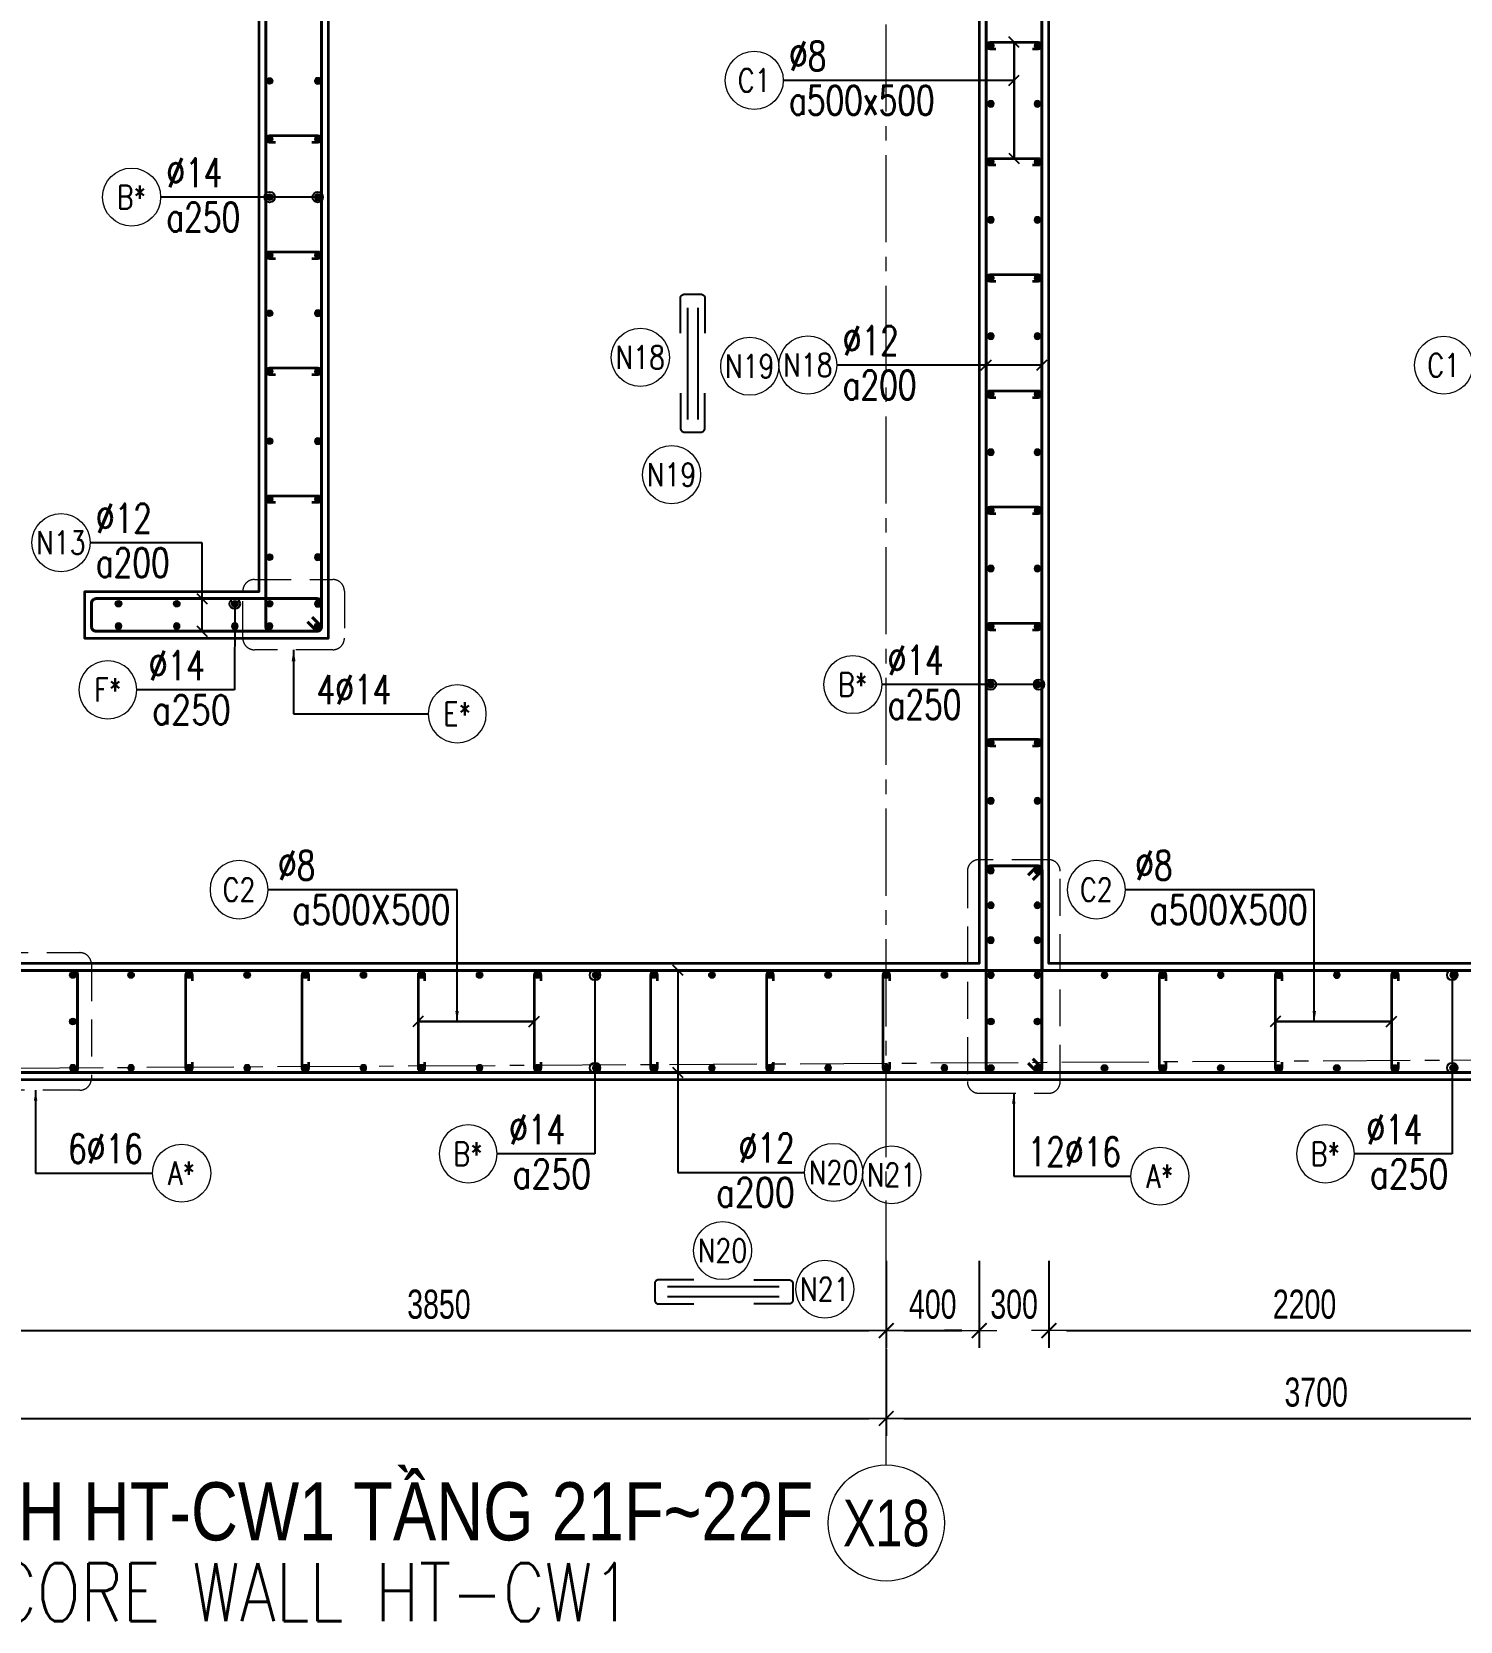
# Model space of a CAD drawing. Header units: millimetres. Extents: x 944027 to 981803, y -83026 to 82675.
# Drawn here: x 953795 to 959941, y -34838 to -27997 of the extents above; entities that cross this region are included whole.
import ezdxf
from ezdxf.enums import TextEntityAlignment as Align

# ---------------------------------------------------------------- set-up
doc = ezdxf.new("R2010")
doc.units = ezdxf.units.MM
doc.header["$MEASUREMENT"] = 0
for name, pattern in [('HIDDEN', [9.525, 6.35, -3.175]), ('HIDDEN2', [4.7625, 3.175, -1.5875]), ('HT_Dim Grid$0$CENTER2', [1.125, 0.75, -0.125, 0.125, -0.125]), ('HT_Grid$0$CENTER2', [1.125, 0.75, -0.125, 0.125, -0.125])]:
    doc.linetypes.add(name, pattern=pattern)
doc.layers.get('0').update_dxf_attribs({"lineweight": 20})
doc.layers.get('Defpoints').update_dxf_attribs({"color": 151, "lineweight": 9})
doc.layers.add('Hidden', color=9, linetype='HIDDEN')
doc.layers.add('Ligature', color=1, linetype='Continuous')
for name, color, linetype, lineweight in [('HT_Dim Grid$0$NDC_S_AXIS', 5, 'HT_Dim Grid$0$CENTER2', 13), ('HT_Dim Grid$0$NDC_S_SYMBOL', 1, 'Continuous', 15), ('HT_Dim Grid$0$NDC_S_TEXT SYMBOL', 7, 'Continuous', 20), ('HT_Grid$0$NDC_S_AXIS', 5, 'HT_Grid$0$CENTER2', 13), ('KC-LEADER', 153, 'Continuous', 18), ('KC-THEP', 6, 'Continuous', 40), ('NDC_S_ANNO', 7, 'Continuous', 20), ('NDC_S_DIM', 1, 'Continuous', 15), ('NDC_S_ENG TITLE', 3, 'Continuous', 20), ('NDC_S_HIDDEN', 8, 'HIDDEN2', 13), ('NDC_S_LEADER', 1, 'Continuous', 15), ('NDC_S_REBAR', 4, 'Continuous', 35), ('NDC_S_STIRRUP', 4, 'Continuous', 40), ('NDC_S_TEXT SYMBOL', 7, 'Continuous', 20), ('NDC_S_VN TEXT', 7, 'Continuous', 20), ('NDC_S_VN TITLE', 6, 'Continuous', 35), ('NDC_S_WALL', 6, 'Continuous', 35)]:
    doc.layers.add(name, color=color, linetype=linetype, lineweight=lineweight)
doc.styles.add('HT_Dim Grid$0$NDC_ANNO', font='', dxfattribs={"width": 0.8})
doc.styles.add('NDC_ANNO', font='', dxfattribs={"width": 0.8})
doc.styles.add('NDC_ARIAL', font='arial.ttf', dxfattribs={"width": 0.85})
doc.styles.add('NDC_DIM', font='', dxfattribs={"width": 0.75})
doc.styles.add('NDC_EN TXT', font='romans.shx', dxfattribs={"width": 0.8})
doc.styles.add('NDC_VIE TXT', font='arial.ttf', dxfattribs={"width": 0.8})
doc.styles.get('HT_Dim Grid$0$NDC_ANNO').set_extended_font_data('Dotum')
doc.styles.get('NDC_ANNO').set_extended_font_data('Dotum')
doc.styles.get('NDC_DIM').set_extended_font_data('Dotum')
doc.dimstyles.new('NDC_1-50', dxfattribs={"dimscale": 50, "dimtxt": 2.5, "dimasz": 1, "dimexe": 1.5, "dimexo": 0, "dimgap": 0.8, "dimtad": 1, "dimdec": 0, "dimdsep": 46, "dimtxsty": 'NDC_ARIAL', "dimblk": 'DIMMARK', "dimcen": 49999.938995, "dimdle": 1.5, "dimclrd": 1, "dimclre": 1, "dimclrt": 3, "dimadec": 0, "dimazin": 0, "dimtfac": 1, "dimtdec": 0, "dimtix": 1, "dimtmove": 2, "dimatfit": 3, "dimfxl": 1, "dimarcsym": 0})
doc.dimstyles.new('NDC_dim_30', dxfattribs={"dimscale": 30, "dimtxt": 2.5, "dimasz": 1.5, "dimexe": 1.5, "dimexo": 2.5, "dimgap": 1, "dimtad": 1, "dimdec": 0, "dimzin": 0, "dimdsep": 46, "dimtxsty": 'NDC_DIM', "dimblk": 'DIMMARK', "dimcen": 0.09, "dimdle": 1.2, "dimclrd": 1, "dimclre": 1, "dimclrt": 3, "dimadec": 0, "dimazin": 0, "dimtfac": 1, "dimtdec": 0, "dimtix": 1, "dimtofl": 0, "dimtmove": 0, "dimatfit": 3, "dimfxl": 6, "dimfxlon": 1, "dimtolj": 1, "dimtzin": 0, "dimarcsym": 0})
doc.dimstyles.new('NDC_dim_50', dxfattribs={"dimscale": 50, "dimtxt": 2.5, "dimasz": 1.5, "dimexe": 1.5, "dimexo": 2.5, "dimgap": 1, "dimtad": 1, "dimdec": 0, "dimzin": 0, "dimdsep": 46, "dimtxsty": 'NDC_DIM', "dimblk": 'DIMMARK', "dimcen": 0.09, "dimdle": 1.2, "dimclrd": 1, "dimclre": 1, "dimclrt": 3, "dimadec": 0, "dimazin": 0, "dimtfac": 1, "dimtdec": 0, "dimtix": 1, "dimtofl": 0, "dimtmove": 0, "dimatfit": 3, "dimfxl": 6, "dimfxlon": 1, "dimtolj": 1, "dimtzin": 0, "dimarcsym": 0})

# ---------------------------------------------------------------- blocks, each defined once
blk = doc.blocks.new('THEP')
at = {"layer": 'KC-LEADER', "color": 6}
blk.add_circle((0, 0), 14, dxfattribs=at)
at = {"layer": 'KC-THEP'}
for p, q in [((-14, 0), (14, 0)), ((9.9, 9.9), (-9.9, -9.9)), ((-9.9, 9.9), (9.9, -9.9)), ((0, 14), (0, -14))]:
    blk.add_line(p, q, dxfattribs=at)
blk = doc.blocks.new('DIMMARK')
at = {"layer": 'NDC_S_DIM', "color": 1}
blk.add_line((-1.5, 0), (1, 0), dxfattribs=at)
at = {"layer": 'NDC_S_DIM', "color": 2, "const_width": 0.1}
blk.add_lwpolyline([(-0.424, -0.424), (0.424, 0.424)], dxfattribs=at)
blk = doc.blocks.new('*U13')
blk.add_circle((-2.5, 0), 2.5)
at = {"layer": 'NDC_S_VN TEXT', "color": 3, "style": 'NDC_EN TXT', "width": 0.75}
blk.add_attdef('DK1', (0.5, 0.85), '', height=2.5, dxfattribs=at)
at = {"layer": 'NDC_S_VN TEXT', "color": 7, "style": 'NDC_EN TXT', "width": 0.8}
blk.add_attdef('SH2', text='', height=2, dxfattribs=at).set_placement((-2.5, 0), align=Align.MIDDLE)
blk = doc.blocks.new('*U10')
blk.add_circle((2.5, 0), 2.5)
at = {"layer": 'NDC_S_VN TEXT', "color": 3, "style": 'NDC_EN TXT'}
for tag, width, p in [('DK2', 0.75, (-0.85, 0.85)), ('KC2', 0.8, (-0.85, -2.97))]:
    blk.add_attdef(tag, text='', height=2.5, dxfattribs=dict(at, width=width)).set_placement(p, align=Align.RIGHT)
at = {"layer": 'NDC_S_VN TEXT', "color": 7, "style": 'NDC_EN TXT', "width": 0.8}
blk.add_attdef('SH3', text='', height=2, dxfattribs=at).set_placement((2.5, 0), align=Align.MIDDLE)
blk = doc.blocks.new('*U11')
blk.add_circle((-2.5, 0), 2.5)
at = {"layer": 'NDC_S_VN TEXT', "color": 3, "style": 'NDC_EN TXT', "width": 0.75}
for tag, p in [('DK1', (0.5, 0.85)), ('KC1', (0.5, -2.97))]:
    blk.add_attdef(tag, p, '', height=2.5, dxfattribs=at)
at = {"layer": 'NDC_S_VN TEXT', "color": 7, "style": 'NDC_EN TXT', "width": 0.8}
blk.add_attdef('SH2', text='', height=2, dxfattribs=at).set_placement((-2.5, 0), align=Align.MIDDLE)
blk = doc.blocks.new('*U12')
blk.add_circle((-2.5, 0), 2.5)
at = {"layer": 'NDC_S_VN TEXT', "color": 3, "style": 'NDC_EN TXT', "width": 0.75}
for tag, p in [('DK1', (0.5, 0.85)), ('KC1', (0.5, -2.97))]:
    blk.add_attdef(tag, p, '', height=2.5, dxfattribs=at)
at = {"layer": 'NDC_S_VN TEXT', "color": 7, "style": 'NDC_EN TXT', "width": 0.8}
blk.add_attdef('SH2', text='', height=2, dxfattribs=at).set_placement((-2.5, 0), align=Align.MIDDLE)
blk = doc.blocks.new('A$C7BC65A55')
at = {"layer": 'Ligature'}
for p, q in [((-15.2, 372, 0), (-15.2, 38.5, 0)), ((15.2, 372, 0), (15.2, 38.5, 0))]:
    blk.add_line(p, q, dxfattribs=at)
for points in [[(-36.2, 296.5), (-36.2, 400.9, -0.414214), (-24, 413.1), (24, 413.1, -0.414214), (36.2, 400.9), (36.2, 296.5)], [(-36.2, 116.5), (-36.2, 12.2, 0.414214), (-24, 0), (24, 0, 0.414214), (36.2, 12.2), (36.2, 116.5)]]:
    blk.add_lwpolyline(points, format="xyb", dxfattribs=at)
blk = doc.blocks.new('*U9')
blk.add_circle((2.5, 0), 2.5)
at = {"layer": 'NDC_S_VN TEXT', "color": 3, "style": 'NDC_EN TXT', "width": 0.75}
blk.add_attdef('DK2', text='', height=2.5, dxfattribs=at).set_placement((-0.85, 0.85), align=Align.RIGHT)
at = {"layer": 'NDC_S_VN TEXT', "color": 7, "style": 'NDC_EN TXT', "width": 0.8}
blk.add_attdef('SH3', text='', height=2, dxfattribs=at).set_placement((2.5, 0), align=Align.MIDDLE)
blk = doc.blocks.new('*D507')
at = {"layer": 'Defpoints', "color": 0, "transparency": 16777216}
for p in [(957471.5, -31925.4), (953621.5, -32425.4), (957471.5, -33587.4)]:
    blk.add_point(p, dxfattribs=at)
at = {"layer": 'NDC_S_DIM', "color": 1, "lineweight": -2, "transparency": 16777216}
for p, q in [((953621.5, -33287.4), (953621.5, -33662.4)), ((957471.5, -33287.4), (957471.5, -33662.4)), ((953696.5, -33587.4), (957396.5, -33587.4))]:
    blk.add_line(p, q, dxfattribs=at)
at = {"layer": 'NDC_S_DIM', "color": 1, "lineweight": -2, "transparency": 16777216, "xscale": 75, "yscale": 75, "zscale": 75, "rotation": 180}
blk.add_blockref('DIMMARK', (953621.5, -33587.4), dxfattribs=at)
at = {"layer": 'NDC_S_DIM', "color": 1, "lineweight": -2, "transparency": 16777216, "xscale": 75, "yscale": 75, "zscale": 75}
blk.add_blockref('DIMMARK', (957471.5, -33587.4), dxfattribs=at)
at = {"layer": 'NDC_S_DIM', "color": 3, "transparency": 16777216, "insert": (955546.5, -33474.8), "char_height": 125, "attachment_point": 5, "style": 'NDC_DIM'}
blk.add_mtext('\\A1;3850', dxfattribs=at)
blk = doc.blocks.new('*D508')
at = {"layer": 'Defpoints', "color": 0, "transparency": 16777216}
for p in [(957871.5, -31925.4), (958171.5, -31925.4), (958171.5, -33587.4)]:
    blk.add_point(p, dxfattribs=at)
at = {"layer": 'NDC_S_DIM', "color": 1, "lineweight": -2, "transparency": 16777216}
for p, q in [((957871.5, -33287.4), (957871.5, -33662.4)), ((958171.5, -33287.4), (958171.5, -33662.4)), ((957796.5, -33587.4), (957721.5, -33587.4)), ((958246.5, -33587.4), (958321.5, -33587.4))]:
    blk.add_line(p, q, dxfattribs=at)
at = {"layer": 'NDC_S_DIM', "color": 1, "lineweight": -2, "transparency": 16777216, "xscale": 75, "yscale": 75, "zscale": 75}
blk.add_blockref('DIMMARK', (957871.5, -33587.4), dxfattribs=at)
at = {"layer": 'NDC_S_DIM', "color": 1, "lineweight": -2, "transparency": 16777216, "xscale": 75, "yscale": 75, "zscale": 75, "rotation": 180}
blk.add_blockref('DIMMARK', (958171.5, -33587.4), dxfattribs=at)
at = {"layer": 'NDC_S_DIM', "color": 3, "transparency": 16777216, "insert": (958021.5, -33474.8), "char_height": 125, "attachment_point": 5, "style": 'NDC_DIM'}
blk.add_mtext('\\A1;300', dxfattribs=at)
blk = doc.blocks.new('*D509')
at = {"layer": 'Defpoints', "color": 0, "transparency": 16777216}
for p in [(958171.5, -31925.4), (960371.2, -32303.1), (960371.2, -33587.4)]:
    blk.add_point(p, dxfattribs=at)
at = {"layer": 'NDC_S_DIM', "color": 1, "lineweight": -2, "transparency": 16777216}
for p, q in [((958171.5, -33287.4), (958171.5, -33662.4)), ((960371.2, -33287.4), (960371.2, -33662.4)), ((958246.5, -33587.4), (960296.2, -33587.4))]:
    blk.add_line(p, q, dxfattribs=at)
at = {"layer": 'NDC_S_DIM', "color": 1, "lineweight": -2, "transparency": 16777216, "xscale": 75, "yscale": 75, "zscale": 75, "rotation": 180}
blk.add_blockref('DIMMARK', (958171.5, -33587.4), dxfattribs=at)
at = {"layer": 'NDC_S_DIM', "color": 1, "lineweight": -2, "transparency": 16777216, "xscale": 75, "yscale": 75, "zscale": 75}
blk.add_blockref('DIMMARK', (960371.2, -33587.4), dxfattribs=at)
at = {"layer": 'NDC_S_DIM', "color": 3, "transparency": 16777216, "insert": (959271.4, -33474.8), "char_height": 125, "attachment_point": 5, "style": 'NDC_DIM'}
blk.add_mtext('\\A1;2200', dxfattribs=at)
blk = doc.blocks.new('*D512')
at = {"layer": 'Defpoints', "color": 0, "transparency": 16777216}
for p in [(946871.5, -32425.4), (957471.5, -32407.1), (957471.5, -33965.6)]:
    blk.add_point(p, dxfattribs=at)
at = {"layer": 'NDC_S_DIM', "color": 1, "lineweight": -2, "transparency": 16777216}
for p, q in [((946871.5, -33665.6), (946871.5, -34040.6)), ((957471.5, -33665.6), (957471.5, -34040.6)), ((946946.5, -33965.6), (957396.5, -33965.6))]:
    blk.add_line(p, q, dxfattribs=at)
at = {"layer": 'NDC_S_DIM', "color": 1, "lineweight": -2, "transparency": 16777216, "xscale": 75, "yscale": 75, "zscale": 75, "rotation": 180}
blk.add_blockref('DIMMARK', (946871.5, -33965.6), dxfattribs=at)
at = {"layer": 'NDC_S_DIM', "color": 1, "lineweight": -2, "transparency": 16777216, "xscale": 75, "yscale": 75, "zscale": 75}
blk.add_blockref('DIMMARK', (957471.5, -33965.6), dxfattribs=at)
at = {"layer": 'NDC_S_DIM', "color": 3, "transparency": 16777216, "insert": (952171.5, -33853.1), "char_height": 125, "attachment_point": 5, "style": 'NDC_DIM'}
blk.add_mtext('\\A1;10600', dxfattribs=at)
blk = doc.blocks.new('*U21')
at = {"layer": 'HT_Dim Grid$0$NDC_S_SYMBOL'}
blk.add_line((0, 5), (0, 9), dxfattribs=at)
blk.add_circle((0, 0), 5, dxfattribs=at)
at = {"layer": 'HT_Dim Grid$0$NDC_S_TEXT SYMBOL', "color": 7, "style": 'HT_Dim Grid$0$NDC_ANNO', "width": 0.8}
blk.add_attdef('GRID', text='', height=4, dxfattribs=at).set_placement((0, 0), align=Align.MIDDLE)
blk = doc.blocks.new('*D489')
at = {"layer": 'Defpoints', "color": 0, "ltscale": 200, "transparency": 16777216}
for p in [(957471.5, -32407.1), (961171.5, -32507.1), (961171.5, -33965.6)]:
    blk.add_point(p, dxfattribs=at)
at = {"layer": 'NDC_S_DIM', "color": 1, "lineweight": -2, "ltscale": 200, "transparency": 16777216}
for p, q in [((957471.5, -33665.6), (957471.5, -34040.6)), ((961171.5, -33665.6), (961171.5, -34040.6)), ((957546.5, -33965.6), (961096.5, -33965.6))]:
    blk.add_line(p, q, dxfattribs=at)
at = {"layer": 'NDC_S_DIM', "color": 1, "lineweight": -2, "ltscale": 200, "transparency": 16777216, "xscale": 75, "yscale": 75, "zscale": 75, "rotation": 180}
blk.add_blockref('DIMMARK', (957471.5, -33965.6), dxfattribs=at)
at = {"layer": 'NDC_S_DIM', "color": 1, "lineweight": -2, "ltscale": 200, "transparency": 16777216, "xscale": 75, "yscale": 75, "zscale": 75}
blk.add_blockref('DIMMARK', (961171.5, -33965.6), dxfattribs=at)
at = {"layer": 'NDC_S_DIM', "color": 3, "ltscale": 200, "transparency": 16777216, "insert": (959321.5, -33853.1), "char_height": 125, "attachment_point": 5, "style": 'NDC_DIM'}
blk.add_mtext('\\A1;3700', dxfattribs=at)
blk = doc.blocks.new('*D490')
at = {"layer": 'Defpoints', "color": 0, "ltscale": 200, "transparency": 16777216}
for p in [(957471.5, -31925.4), (957871.5, -32007.1), (957871.5, -33587.4)]:
    blk.add_point(p, dxfattribs=at)
at = {"layer": 'NDC_S_DIM', "color": 1, "lineweight": -2, "ltscale": 200, "transparency": 16777216}
for p, q in [((957471.5, -33287.4), (957471.5, -33662.4)), ((957871.5, -33287.4), (957871.5, -33662.4)), ((957546.5, -33587.4), (957796.5, -33587.4))]:
    blk.add_line(p, q, dxfattribs=at)
at = {"layer": 'NDC_S_DIM', "color": 1, "lineweight": -2, "ltscale": 200, "transparency": 16777216, "xscale": 75, "yscale": 75, "zscale": 75, "rotation": 180}
blk.add_blockref('DIMMARK', (957471.5, -33587.4), dxfattribs=at)
at = {"layer": 'NDC_S_DIM', "color": 1, "lineweight": -2, "ltscale": 200, "transparency": 16777216, "xscale": 75, "yscale": 75, "zscale": 75}
blk.add_blockref('DIMMARK', (957871.5, -33587.4), dxfattribs=at)
at = {"layer": 'NDC_S_DIM', "color": 3, "ltscale": 200, "transparency": 16777216, "insert": (957671.5, -33474.8), "char_height": 125, "attachment_point": 5, "style": 'NDC_DIM'}
blk.add_mtext('\\A1;400', dxfattribs=at)
blk = doc.blocks.new('Drawing name_symbol')
at = {"layer": 'NDC_S_ENG TITLE', "style": 'NDC_EN TXT', "width": 0.8}
blk.add_attdef('SECTDET1', text='', height=5, dxfattribs=at).set_placement((0, 1.01), align=Align.CENTER)
at = {"layer": 'NDC_S_TEXT SYMBOL', "lineweight": 25, "style": 'NDC_ANNO', "width": 0.8}
blk.add_attdef('SSCALE', text='', height=2.5, dxfattribs=at).set_placement((0, -4), align=Align.CENTER)
at = {"layer": 'NDC_S_VN TITLE', "style": 'NDC_VIE TXT', "width": 0.8}
blk.add_attdef('SECTDET2', text='', height=5, dxfattribs=at).set_placement((0, 7.97), align=Align.CENTER)

msp = doc.modelspace()

# ---------------------------------------------------------------- linework, layer by layer
for centre in [(956413.2, -29398.6), (956884.1, -29436.8), (956547.6, -29903.6), (957494.6, -32917), (956767, -33243.2), (957207.1, -33409)]:
    msp.add_circle(centre, 125)
at = {"layer": 'HT_Grid$0$NDC_S_AXIS', "ltscale": 500}
for p, q in [((957471.5, -33965.6), (957471.5, -21689.5)), ((944726.6, -32507.1), (962802.4, -32407.1))]:
    msp.add_line(p, q, dxfattribs=at)
at = {"layer": 'NDC_S_HIDDEN', "ltscale": 50}
for points in [[(954752.5, -30354.8), (955089.7, -30354.8, -0.414214), (955139.7, -30404.8), (955139.7, -30607.1, -0.414214), (955089.7, -30657.1), (954752.5, -30657.1, -0.414214), (954702.5, -30607.1), (954702.5, -30404.8, -0.414214)], [(957870.3, -32566), (958169.9, -32566, 0.414214), (958219.9, -32516), (958219.9, -31610.7, 0.414214), (958169.9, -31560.7), (957870.3, -31560.7, 0.414214), (957820.3, -31610.7), (957820.3, -32516, 0.414214)], [(953620.8, -31960.8), (954001.1, -31960.8, -0.414214), (954051.1, -32010.8), (954051.1, -32502.7, -0.414214), (954001.1, -32552.7), (953620.8, -32552.7, -0.414214), (953570.8, -32502.7), (953570.8, -32010.8, -0.414214)]]:
    msp.add_lwpolyline(points, format="xyb", close=True, dxfattribs=at)
at = {"layer": 'NDC_S_REBAR'}
for points in [[(957943, -28072.1), (957918, -28072.1, -1), (957918, -28042.1), (958125, -28042.1, -1), (958125, -28072.1), (958100, -28072.1)], [(954843, -28473.9), (954818, -28473.9, -1), (954818, -28443.9), (955025, -28443.9, -1), (955025, -28473.9), (955000, -28473.9)], [(957943, -28572.1), (957918, -28572.1, -1), (957918, -28542.1), (958125, -28542.1, -1), (958125, -28572.1), (958100, -28572.1)], [(954843, -28973.9), (954818, -28973.9, -1), (954818, -28943.9), (955025, -28943.9, -1), (955025, -28973.9), (955000, -28973.9)], [(957943, -29072.1), (957918, -29072.1, -1), (957918, -29042.1), (958125, -29042.1, -1), (958125, -29072.1), (958100, -29072.1)], [(954843, -29473.9), (954818, -29473.9, -1), (954818, -29443.9), (955025, -29443.9, -1), (955025, -29473.9), (955000, -29473.9)], [(957943, -29572.1), (957918, -29572.1, -1), (957918, -29542.1), (958125, -29542.1, -1), (958125, -29572.1), (958100, -29572.1)], [(954843, -30023.9), (954818, -30023.9, -1), (954818, -29993.9), (955025, -29993.9, -1), (955025, -30023.9), (955000, -30023.9)], [(957943, -30072.1), (957918, -30072.1, -1), (957918, -30042.1), (958125, -30042.1, -1), (958125, -30072.1), (958100, -30072.1)], [(957943, -30572.1), (957918, -30572.1, -1), (957918, -30542.1), (958125, -30542.1, -1), (958125, -30572.1), (958100, -30572.1)], [(957943, -31072.1), (957918, -31072.1, -1), (957918, -31042.1), (958125, -31042.1, -1), (958125, -31072.1), (958100, -31072.1)], [(954486.5, -32082.1), (954486.5, -32057.1, 1), (954456.5, -32057.1), (954456.5, -32457.1, 1), (954486.5, -32457.1), (954486.5, -32432.1)], [(954986.5, -32082.1), (954986.5, -32057.1, 1), (954956.5, -32057.1), (954956.5, -32457.1, 1), (954986.5, -32457.1), (954986.5, -32432.1)], [(955486.5, -32082.1), (955486.5, -32057.1, 1), (955456.5, -32057.1), (955456.5, -32457.1, 1), (955486.5, -32457.1), (955486.5, -32432.1)], [(955986.5, -32082.1), (955986.5, -32057.1, 1), (955956.5, -32057.1), (955956.5, -32457.1, 1), (955986.5, -32457.1), (955986.5, -32432.1)], [(956486.5, -32082.1), (956486.5, -32057.1, 1), (956456.5, -32057.1), (956456.5, -32457.1, 1), (956486.5, -32457.1), (956486.5, -32432.1)], [(956986.5, -32082.1), (956986.5, -32057.1, 1), (956956.5, -32057.1), (956956.5, -32457.1, 1), (956986.5, -32457.1), (956986.5, -32432.1)], [(957486.5, -32082.1), (957486.5, -32057.1, 1), (957456.5, -32057.1), (957456.5, -32457.1, 1), (957486.5, -32457.1), (957486.5, -32432.1)], [(958675.5, -32082.1), (958675.5, -32057.1, 1), (958645.5, -32057.1), (958645.5, -32457.1, 1), (958675.5, -32457.1), (958675.5, -32432.1)], [(959175.5, -32082.1), (959175.5, -32057.1, 1), (959145.5, -32057.1), (959145.5, -32457.1, 1), (959175.5, -32457.1), (959175.5, -32432.1)], [(959675.5, -32082.1), (959675.5, -32057.1, 1), (959645.5, -32057.1), (959645.5, -32457.1, 1), (959675.5, -32457.1), (959675.5, -32432.1)]]:
    msp.add_lwpolyline(points, format="xyb", dxfattribs=at)
at = {"layer": 'NDC_S_STIRRUP'}
for points in [[(955001.5, -30517.1), (955041.5, -30557.1, -0.414214), (955021.5, -30577.1), (954821.5, -30577.1, -0.414214), (954801.5, -30557.1), (954801.5, -23357.1, -0.414214), (954821.5, -23337.1), (955021.5, -23337.1, -0.414214), (955041.5, -23357.1), (955041.5, -30557.1, -0.414214), (955021.5, -30577.1), (954981.5, -30537.1)], [(958101.5, -32417.1), (958141.5, -32457.1, -0.414214), (958121.5, -32477.1), (957921.5, -32477.1, -0.414214), (957901.5, -32457.1), (957901.5, -23357.1, -0.414214), (957921.5, -23337.1), (958121.5, -23337.1, -0.414214), (958141.5, -23357.1), (958141.5, -32457.1, -0.414214), (958121.5, -32477.1), (958081.5, -32437.1)], [(954981.5, -30537.1), (955021.5, -30577.1, 0.414214), (955041.5, -30557.1), (955041.5, -30457.1, 0.414214), (955021.5, -30437.1), (954071.5, -30437.1, 0.414214), (954051.5, -30457.1), (954051.5, -30557.1, 0.414358), (954071.5, -30577.1), (955021.5, -30577.1, 0.414214), (955041.5, -30557.1), (955001.5, -30517.1)], [(958101.6, -31647.1), (958141.6, -31607.1, 0.414214), (958121.6, -31587.1), (957921.6, -31587.1, 0.414214), (957901.6, -31607.1), (957901.5, -32457.1, 0.414214), (957921.5, -32477.1), (958121.5, -32477.1, 0.414214), (958141.5, -32457.1), (958141.6, -31607.1, 0.414214), (958121.6, -31587.1), (958081.6, -31627.1)], [(961081.5, -32077.1), (961121.5, -32037.1, -0.414214), (961141.5, -32057.1), (961141.5, -32457.1, -0.414214), (961121.5, -32477.1), (953671.5, -32477.1, -0.414214), (953651.5, -32457.1), (953651.5, -32057.1, -0.414214), (953671.5, -32037.1), (961121.5, -32037.1, -0.414214), (961141.5, -32057.1), (961101.5, -32097.1)], [(953711.5, -32077.1), (953671.5, -32037.1, 0.414214), (953651.5, -32057.1), (953651.5, -32457.1, 0.414214), (953671.5, -32477.1), (953971.5, -32477.1, 0.414214), (953991.5, -32457.1), (953991.5, -32057.1, 0.414214), (953971.5, -32037.1), (953671.5, -32037.1, 0.414214), (953651.5, -32057.1), (953691.5, -32097.1)]]:
    msp.add_lwpolyline(points, format="xyb", dxfattribs=at)
at = {"layer": 'NDC_S_WALL', "ltscale": 10}
for points in [[(954771.5, -23307.1), (954771.5, -30407.1), (954021.5, -30407.1), (954021.5, -30607.1), (955071.5, -30607.1), (955071.5, -26007.1), (957871.5, -26007.1), (957871.5, -32007.1), (953571.5, -32007.1)], [(953571.5, -32507.1), (961171.5, -32507.1), (961171.5, -31357.1), (960871.5, -31357.1), (960871.5, -32007.1), (958171.5, -32007.1), (958171.5, -26607.1)]]:
    msp.add_lwpolyline(points, dxfattribs=at)

# ---------------------------------------------------------------- block references
at = {"layer": 'Hidden', "xscale": 1.44, "yscale": 1.44, "zscale": 1.44}
msp.add_blockref('A$C7BC65A55', (956638.3, -29720.9, 0), dxfattribs=at)
at = {"layer": 'Hidden', "xscale": 1.44, "yscale": 1.44, "zscale": 1.44, "rotation": 270}
msp.add_blockref('A$C7BC65A55', (956474.9, -33420.8, 0), dxfattribs=at)
at = {"layer": 'HT_Dim Grid$0$NDC_S_AXIS', "xscale": 50, "yscale": 50, "zscale": 50}
msp.add_blockref('*U21', (957471.5, -34415.6), dxfattribs=at).add_auto_attribs({'GRID': 'X18'})
at = {"layer": 'KC-THEP', "xscale": -1}
for p, rotation in [((957921.6, -28057.1), 350.3314355636191), ((958121.6, -28057.1), 350.3314355636191), ((955025, -28208.9), 170.331435563619), ((957921.6, -28307.1), 350.3314355636191), ((958121.6, -28307.1), 350.3314355636191), ((955025, -28458.9), 170.331435563619), ((957921.6, -28557.1), 350.3314355636191), ((958121.6, -28557.1), 350.3314355636191), ((955025, -28708.9), 170.331435563619), ((957921.6, -28807.1), 350.3314355636191), ((958121.6, -28807.1), 350.3314355636191), ((955025, -28958.9), 170.331435563619), ((957921.6, -29057.1), 350.3314355636191), ((958121.6, -29057.1), 350.3314355636191), ((955025, -29208.9), 170.331435563619), ((957921.6, -29307.1), 350.3314355636191), ((958121.6, -29307.1), 350.3314355636191), ((955025, -29458.9), 170.331435563619), ((957921.6, -29557.1), 350.3314355636191), ((958121.6, -29557.1), 350.3314355636191), ((955025, -29758.9), 170.331435563619), ((957921.6, -29807.1), 350.3314355636191), ((958121.6, -29807.1), 350.3314355636191), ((955025, -30008.9), 170.331435563619), ((957921.6, -30057.1), 350.3314355636191), ((958121.6, -30057.1), 350.3314355636191), ((955025, -30258.9), 170.331435563619), ((957921.6, -30307.1), 350.3314355636191), ((958121.6, -30307.1), 350.3314355636191), ((955025, -30458.9), 170.331435563619), ((954168, -30555.2), 350.3314355636191), ((954418, -30555.2), 350.3314355636191), ((954668, -30555.2), 350.3314355636191), ((954818, -30555.2), 350.3314355636191), ((957921.6, -30557.1), 350.3314355636191), ((958121.6, -30557.1), 350.3314355636191), ((957921.6, -30807.1), 350.3314355636191), ((958121.6, -30807.1), 350.3314355636191), ((957921.6, -31057.1), 350.3314355636191), ((958121.6, -31057.1), 350.3314355636191), ((957921.6, -31307.1), 350.3314355636191), ((958121.6, -31307.1), 350.3314355636191), ((957921.6, -31607.1), 350.3314355636191), ((958121.6, -31607.1), 350.3314355636191), ((957921.6, -31757.1), 350.3314355636191), ((958121.6, -31757.1), 350.3314355636191), ((957921.6, -31907.1), 350.3314355636191), ((958121.6, -31907.1), 350.3314355636191), ((957921.6, -32057.1), 350.3314355636191), ((958121.6, -32057.1), 350.3314355636191), ((958410.5, -32057.1), 350.3314355636191), ((958660.5, -32057.1), 350.3314355636191), ((958910.5, -32057.1), 350.3314355636191), ((959160.5, -32057.1), 350.3314355636191), ((959410.5, -32057.1), 350.3314355636191), ((959660.5, -32057.1), 350.3314355636191), ((959910.5, -32057.1), 350.3314355636191), ((953971.5, -32457.1), 170.331435563619), ((954221.5, -32457.1), 170.331435563619), ((954471.5, -32457.1), 170.331435563619), ((954721.5, -32457.1), 170.331435563619), ((954971.5, -32457.1), 170.331435563619), ((955221.5, -32457.1), 170.331435563619), ((955471.5, -32457.1), 170.331435563619), ((955721.5, -32457.1), 170.331435563619), ((955971.5, -32457.1), 170.331435563619), ((956221.5, -32457.1), 170.331435563619), ((956471.5, -32457.1), 170.331435563619), ((956721.5, -32457.1), 170.331435563619), ((956971.5, -32457.1), 170.331435563619), ((957221.5, -32457.1), 170.331435563619), ((957471.5, -32457.1), 170.331435563619), ((957721.5, -32457.1), 170.331435563619)]:
    msp.add_blockref('THEP', p, dxfattribs=dict(at, rotation=rotation))
at = {"layer": 'KC-THEP'}
for p, rotation in [((954818, -28208.9), 189.6685644363809), ((954818, -28458.9), 189.6685644363809), ((954818, -28708.9), 189.6685644363809), ((954818, -28958.9), 189.6685644363809), ((954818, -29208.9), 189.6685644363809), ((954818, -29458.9), 189.6685644363809), ((954818, -29758.9), 189.6685644363809), ((954818, -30008.9), 189.6685644363809), ((954818, -30258.9), 189.6685644363809), ((954168, -30458.9), 189.6685644363809), ((954418, -30458.9), 189.6685644363809), ((954668, -30458.9), 189.6685644363809), ((954818, -30458.9), 189.6685644363809), ((955025, -30555.2), 9.66856443638095), ((953971.5, -32057.1), 9.668564436380946), ((954221.5, -32057.1), 9.668564436380946), ((954471.5, -32057.1), 9.668564436380946), ((954721.5, -32057.1), 9.668564436380946), ((954971.5, -32057.1), 9.668564436380946), ((955221.5, -32057.1), 9.668564436380946), ((955471.5, -32057.1), 9.668564436380946), ((955721.5, -32057.1), 9.668564436380946), ((955971.5, -32057.1), 9.668564436380946), ((956221.5, -32057.1), 9.668564436380946), ((956471.5, -32057.1), 9.668564436380946), ((956721.5, -32057.1), 9.668564436380946), ((956971.5, -32057.1), 9.668564436380946), ((957221.5, -32057.1), 9.668564436380946), ((957471.5, -32057.1), 9.668564436380946), ((957721.5, -32057.1), 9.668564436380946), ((953971.5, -32257.1), 9.668564436380946), ((957921.5, -32257.1), 9.668564436380946), ((958121.5, -32257.1), 9.668564436380946), ((957921.6, -32457.1), 189.6685644363809), ((958121.6, -32457.1), 189.6685644363809), ((958410.5, -32457.1), 189.6685644363809), ((958660.5, -32457.1), 189.6685644363809), ((958910.5, -32457.1), 189.6685644363809), ((959160.5, -32457.1), 189.6685644363809), ((959410.5, -32457.1), 189.6685644363809), ((959660.5, -32457.1), 189.6685644363809), ((959910.5, -32457.1), 189.6685644363809)]:
    msp.add_blockref('THEP', p, dxfattribs=dict(at, rotation=rotation))
at = {"layer": 'NDC_S_ANNO'}
ref = msp.add_blockref('Drawing name_symbol', (954274.3, -34888.9), dxfattribs=dict(at, xscale=50, yscale=50, zscale=50))
ref.add_attrib('SECTDET1', 'DETAIL OF CORE WALL HT-CW1', dxfattribs={"layer": 'NDC_S_ENG TITLE', "height": 250, "style": 'NDC_EN TXT', "width": 0.8}).set_placement((954274.3, -34838.3), align=Align.CENTER)
ref.add_attrib('SECTDET2', 'CHI TIẾT LÕI VÁCH HT-CW1 TẦNG 21F~22F', dxfattribs={"layer": 'NDC_S_VN TITLE', "height": 250, "style": 'NDC_VIE TXT', "width": 0.8}).set_placement((954274.3, -34490.4), align=Align.CENTER)
at = {"layer": 'NDC_S_VN TEXT', "xscale": 50, "yscale": 50, "zscale": 50}
for name, p, values in [('*U12', (957028.2, -28206.4), {'SH2': 'C1', 'DK1': '%%c8', 'KC1': 'a500x500'}), ('*U11', (954349, -28708.9), {'SH2': 'B*', 'DK1': '%%C14', 'KC1': 'a250'}), ('*U11', (957259.1, -29431.6), {'SH2': 'N18', 'DK1': '%%C12', 'KC1': 'a200'}), ('*U12', (959995, -29432.4), {'SH2': 'C1', 'DK1': '%%c8', 'KC1': 'a500x500'}), ('*U11', (954045.3, -30196), {'SH2': 'N13', 'DK1': '%%C12', 'KC1': 'a200'}), ('*U11', (957452.6, -30807.1), {'SH2': 'B*', 'DK1': '%%C14', 'KC1': 'a250'}), ('*U9', (954314.6, -32909.7), {'SH3': 'A*', 'DK2': '6%%C16'}), ('*U10', (957119.9, -32906.6), {'SH3': 'N20', 'DK2': '%%C12', 'KC2': 'a200'}), ('*U9', (958523.8, -32922.9), {'SH3': 'A*', 'DK2': '12%%C16'})]:
    msp.add_blockref(name, p, dxfattribs=at).add_auto_attribs(values)
at = {"layer": 'NDC_S_VN TEXT'}
ref = msp.add_blockref('*U10', (954246.8, -30829.6), dxfattribs=dict(at, xscale=-50, yscale=50, zscale=50))
ref.add_attrib('SH3', 'F*', dxfattribs={"color": 7, "height": 100, "style": 'NDC_EN TXT', "width": 0.8}).set_placement((954121.8, -30829.6), align=Align.MIDDLE)
ref.add_attrib('DK2', '%%C14', dxfattribs={"color": 3, "height": 125, "style": 'NDC_EN TXT', "width": 0.75}).set_placement((954539.3, -30787.3), align=Align.RIGHT)
ref.add_attrib('KC2', 'a250', dxfattribs={"color": 3, "height": 125, "style": 'NDC_EN TXT', "width": 0.8}).set_placement((954651.2, -30978.2), align=Align.RIGHT)
ref = msp.add_blockref('*U13', (955500.4, -30933.1), dxfattribs=dict(at, xscale=-50, yscale=50, zscale=50))
ref.add_attrib('SH2', 'E*', dxfattribs={"color": 7, "height": 100, "style": 'NDC_EN TXT', "width": 0.8}).set_placement((955625.4, -30933.1), align=Align.MIDDLE)
ref.add_attrib('DK1', '4%%C14', (955020.1, -30890.8), dxfattribs={"color": 3, "height": 125, "style": 'NDC_EN TXT', "width": 0.75})
ref = msp.add_blockref('*U10', (954811.5, -31689.7), dxfattribs=dict(at, xscale=-50, yscale=50, zscale=50))
ref.add_attrib('SH3', 'C2', dxfattribs={"color": 7, "height": 100, "style": 'NDC_EN TXT', "width": 0.8}).set_placement((954686.5, -31689.7), align=Align.MIDDLE)
ref.add_attrib('DK2', '%%c8', dxfattribs={"color": 3, "height": 125, "style": 'NDC_EN TXT', "width": 0.75}).set_placement((955014.7, -31647.4), align=Align.RIGHT)
ref.add_attrib('KC2', 'a500X500', dxfattribs={"color": 3, "height": 125, "style": 'NDC_EN TXT', "width": 0.8}).set_placement((955596.8, -31838.4), align=Align.RIGHT)
ref = msp.add_blockref('*U10', (958500.5, -31689.7), dxfattribs=dict(at, xscale=-50, yscale=50, zscale=50))
ref.add_attrib('SH3', 'C2', dxfattribs={"color": 7, "height": 100, "style": 'NDC_EN TXT', "width": 0.8}).set_placement((958375.5, -31689.7), align=Align.MIDDLE)
ref.add_attrib('DK2', '%%c8', dxfattribs={"color": 3, "height": 125, "style": 'NDC_EN TXT', "width": 0.75}).set_placement((958703.7, -31647.4), align=Align.RIGHT)
ref.add_attrib('KC2', 'a500X500', dxfattribs={"color": 3, "height": 125, "style": 'NDC_EN TXT', "width": 0.8}).set_placement((959285.8, -31838.4), align=Align.RIGHT)
ref = msp.add_blockref('*U10', (955797.4, -32826.8), dxfattribs=dict(at, xscale=-50, yscale=50, zscale=50))
ref.add_attrib('SH3', 'B*', dxfattribs={"color": 7, "height": 100, "style": 'NDC_EN TXT', "width": 0.8}).set_placement((955672.4, -32826.8), align=Align.MIDDLE)
ref.add_attrib('DK2', '%%C14', dxfattribs={"color": 3, "height": 125, "style": 'NDC_EN TXT', "width": 0.75}).set_placement((956089.9, -32784.5), align=Align.RIGHT)
ref.add_attrib('KC2', 'a250', dxfattribs={"color": 3, "height": 125, "style": 'NDC_EN TXT', "width": 0.8}).set_placement((956201.8, -32975.4), align=Align.RIGHT)
ref = msp.add_blockref('*U10', (959486.4, -32826.8), dxfattribs=dict(at, xscale=-50, yscale=50, zscale=50))
ref.add_attrib('SH3', 'B*', dxfattribs={"color": 7, "height": 100, "style": 'NDC_EN TXT', "width": 0.8}).set_placement((959361.4, -32826.8), align=Align.MIDDLE)
ref.add_attrib('DK2', '%%C14', dxfattribs={"color": 3, "height": 125, "style": 'NDC_EN TXT', "width": 0.75}).set_placement((959778.9, -32784.5), align=Align.RIGHT)
ref.add_attrib('KC2', 'a250', dxfattribs={"color": 3, "height": 125, "style": 'NDC_EN TXT', "width": 0.8}).set_placement((959890.8, -32975.4), align=Align.RIGHT)

# ---------------------------------------------------------------- texts
at = {"layer": 'NDC_S_VN TEXT', "color": 7, "style": 'NDC_EN TXT', "width": 0.8}
for tag, p in [('N18', (956413.2, -29398.6)), ('N19', (956884.1, -29436.8)), ('N19', (956547.6, -29903.6)), ('N21', (957494.6, -32917)), ('N20', (956767, -33243.2)), ('N21', (957207.1, -33409))]:
    msp.add_attdef(tag, text='3', height=100, dxfattribs=at).set_placement(p, align=Align.MIDDLE)

# ---------------------------------------------------------------- dimensions: what is measured, and where the dimension line sits
at = {"layer": 'NDC_S_DIM'}
for base, p1, p2, picture, middle in [((957471.5, -33587.4), (953621.5, -32425.4), (957471.5, -31925.4), '*D507', (955546.5, -33474.8)), ((958171.5, -33587.4), (957871.5, -31925.4), (958171.5, -31925.4), '*D508', (958021.5, -33474.8)), ((960371.2, -33587.4), (958171.5, -31925.4), (960371.2, -32303.1), '*D509', (959271.4, -33474.8))]:
    dim = msp.add_linear_dim(base=base, p1=p1, p2=p2, dimstyle='NDC_dim_50', override={"dimtmove": 1}, dxfattribs=at)
    dim.commit()
    dim.dimension.update_dxf_attribs({"geometry": picture, "text_midpoint": middle})
at = {"layer": 'NDC_S_DIM', "ltscale": 200}
for base, p1, p2, picture, middle in [((957871.5, -33587.4), (957471.5, -31925.4), (957871.5, -32007.1), '*D490', (957671.5, -33474.8)), ((961171.5, -33965.6), (957471.5, -32407.1), (961171.5, -32507.1), '*D489', (959321.5, -33853.1))]:
    dim = msp.add_linear_dim(base=base, p1=p1, p2=p2, dimstyle='NDC_dim_50', override={"dimtmove": 1}, dxfattribs=at)
    dim.commit()
    dim.dimension.update_dxf_attribs({"geometry": picture, "text_midpoint": middle})
at = {"layer": 'NDC_S_DIM'}
dim = msp.add_linear_dim(base=(957471.5, -33965.6), p1=(946871.5, -32425.4), p2=(957471.5, -32407.1), dimstyle='NDC_dim_50', dxfattribs=at)
dim.commit()
dim.dimension.update_dxf_attribs({"geometry": '*D512', "text_midpoint": (952171.5, -33853.1)})

# ---------------------------------------------------------------- leaders
at = {"layer": 'NDC_S_LEADER'}
for points, dimstyle, override in [([(958021.5, -28042.1), (958021.5, -28542.1)], 'NDC_dim_30', {"dimtad": 0, "dimldrblk": 'Oblique'}), ([(958021.5, -28542.1), (958021.5, -28042.1)], 'NDC_dim_30', {"dimtad": 0, "dimldrblk": 'Oblique'}), ([(958021.5, -28206.4), (957028.2, -28206.4)], 'NDC_dim_30', {"dimtad": 0, "dimldrblk": 'Oblique'}), ([(955025, -28708.9), (954349, -28708.9)], 'NDC_dim_30', {"dimtad": 0, "dimldrblk": 'Origin'}), ([(954818, -28708.9), (954349, -28708.9)], 'NDC_dim_30', {"dimtad": 0, "dimldrblk": 'Origin'}), ([(958141.5, -29431.8), (957259.1, -29431.8)], 'NDC_dim_30', {"dimtad": 0, "dimldrblk": 'Oblique'}), ([(957901.5, -29431.8), (957259.1, -29431.8)], 'NDC_dim_30', {"dimtad": 0, "dimldrblk": 'Oblique'}), ([(954527, -30437.1), (954527, -30196.2), (954045.3, -30196.1)], 'NDC_dim_30', {"dimtad": 0, "dimldrblk": 'Oblique'}), ([(954527, -30577.1), (954527, -30196.2), (954045.3, -30196.2)], 'NDC_dim_30', {"dimtad": 0, "dimldrblk": 'Oblique'}), ([(954668, -30458.9), (954667.4, -30829.8), (954246.8, -30829.8)], 'NDC_dim_30', {"dimgap": 1, "dimtad": 0, "dimldrblk": 'Origin'}), ([(954921.1, -30657.1), (954921.1, -30933.1), (955502.7, -30933.1)], 'NDC_1-50', {"dimgap": 0.8, "dimtad": 0}), ([(958128.6, -30807.1), (957452.6, -30807.1)], 'NDC_dim_30', {"dimtad": 0, "dimldrblk": 'Origin'}), ([(957921.6, -30807.1), (957452.6, -30807.1)], 'NDC_dim_30', {"dimtad": 0, "dimldrblk": 'Origin'}), ([(955624.4, -32257.1), (955624.4, -31689.7), (954811.5, -31689.7)], 'NDC_dim_30', {"dimgap": 1, "dimtad": 0}), ([(959313.3, -32257.1), (959313.3, -31689.7), (958500.5, -31689.7)], 'NDC_dim_30', {"dimgap": 1, "dimtad": 0}), ([(956575.1, -32037.1), (956575.1, -32906.8), (957119.9, -32906.8)], 'NDC_dim_30', {"dimtad": 0, "dimldrblk": 'Oblique'}), ([(956218, -32057.1), (956218, -32827), (955797.4, -32827)], 'NDC_dim_30', {"dimgap": 1, "dimtad": 0, "dimldrblk": 'Origin'}), ([(959907, -32057.1), (959907, -32827), (959486.4, -32827)], 'NDC_dim_30', {"dimgap": 1, "dimtad": 0, "dimldrblk": 'Origin'}), ([(955456.5, -32257.1), (955956.5, -32257.1)], 'NDC_dim_30', {"dimtad": 0, "dimldrblk": 'Oblique'}), ([(955956.5, -32257.1), (955456.5, -32257.1)], 'NDC_dim_30', {"dimtad": 0, "dimldrblk": 'Oblique'}), ([(959145.5, -32257.1), (959645.5, -32257.1)], 'NDC_dim_30', {"dimtad": 0, "dimldrblk": 'Oblique'}), ([(959645.5, -32257.1), (959145.5, -32257.1)], 'NDC_dim_30', {"dimtad": 0, "dimldrblk": 'Oblique'}), ([(956218, -32457.1), (956218, -32827), (955797.4, -32827)], 'NDC_dim_30', {"dimgap": 1, "dimtad": 0, "dimldrblk": 'Origin'}), ([(956575.1, -32477.1), (956575.1, -32906.8), (957119.9, -32906.8)], 'NDC_dim_30', {"dimtad": 0, "dimldrblk": 'Oblique'}), ([(959907, -32457.1), (959907, -32827), (959486.4, -32827)], 'NDC_dim_30', {"dimgap": 1, "dimtad": 0, "dimldrblk": 'Origin'}), ([(953810.9, -32552.7), (953810.9, -32909.7), (954314.6, -32909.7)], 'NDC_dim_30', {"dimtad": 0}), ([(958020.1, -32566), (958020.1, -32922.9), (958523.8, -32922.9)], 'NDC_dim_30', {"dimtad": 0})]:
    msp.add_leader(points, dimstyle=dimstyle, override=override, dxfattribs=at)

doc.saveas('drawing.dxf')
